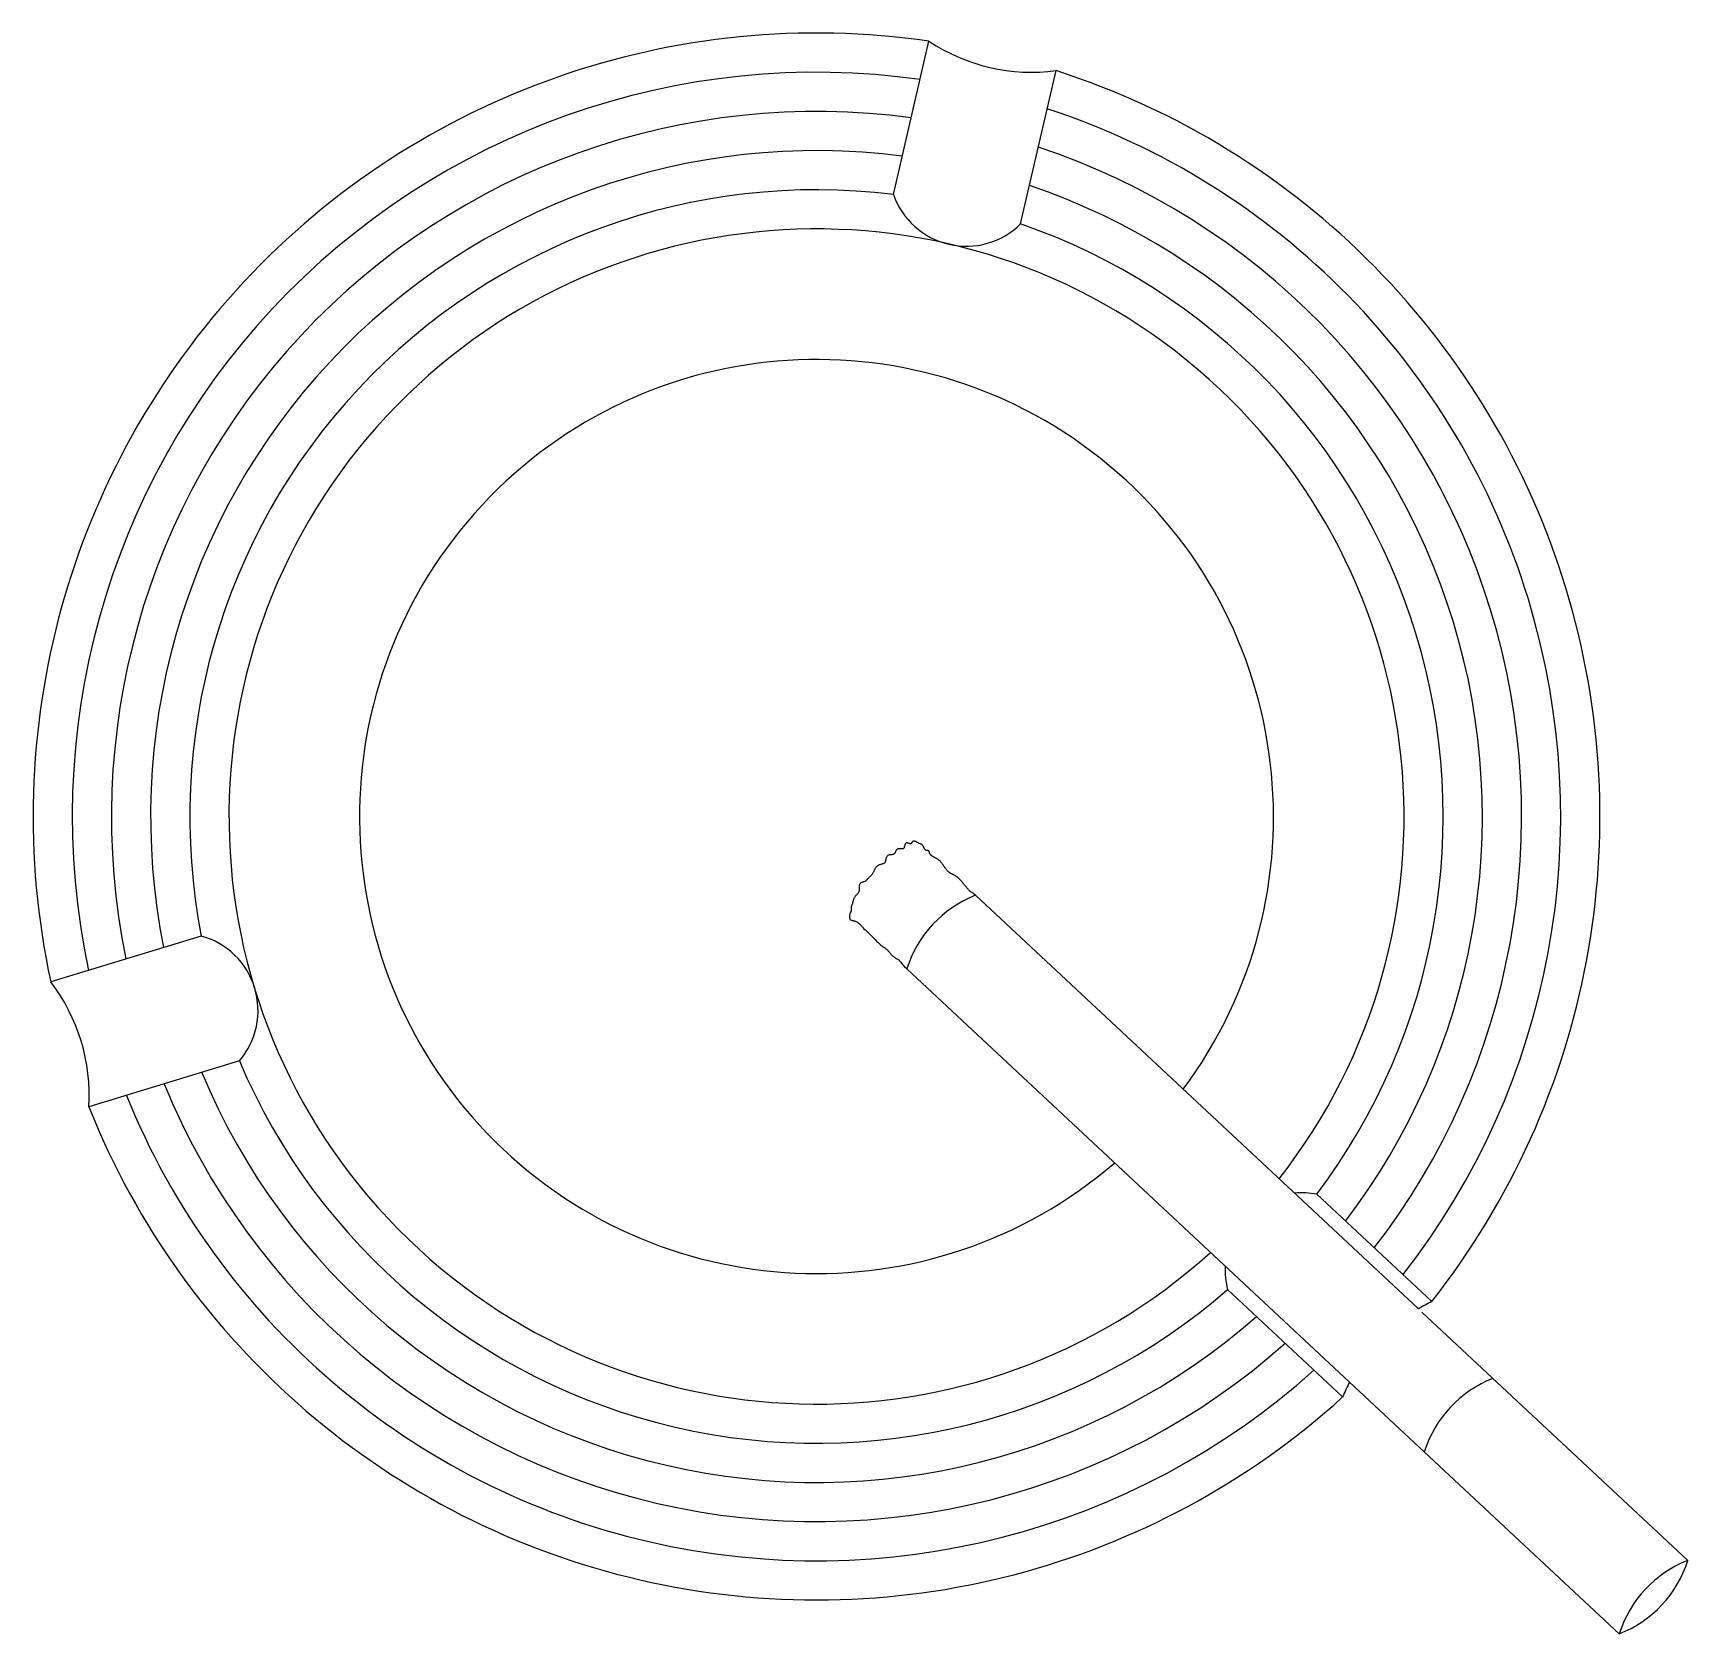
# Model space of a CAD drawing. Extents: x 3.708 to 3.834, y 6.047 to 6.17.
import ezdxf

# ---------------------------------------------------------------- set-up
doc = ezdxf.new("R2010")
doc.units = 0
doc.header["$MEASUREMENT"] = 0
doc.layers.add('ACES', color=2, linetype='CONTINUOUS')
doc.layers.add('ACES-I', color=1, linetype='CONTINUOUS')

msp = doc.modelspace()

# ---------------------------------------------------------------- linework, layer by layer
at = {"layer": 'ACES'}
for p, q in [((3.834345335765414, 6.052871778161885), (3.81397472443156, 6.071887824548513)), ((3.808432651359049, 6.066519861577145), (3.829087034178649, 6.047238913384297))]:
    msp.add_line(p, q, dxfattribs=at)
for centre, radius, start, end in [((3.767606923635578, 6.109838200269551), 0.06, 81.74990144085363, 192.1895177464556), ((3.784096238223795, 6.181089392414284), 0.01424908022069368, 236.4273462413742, 277.512072945935), ((3.767606923635578, 6.109838200269551), 0.06, 321.7499014408536, 72.18951774645566), ((3.697656923894206, 6.088492769521572), 0.01424908022069368, 356.4273462413742, 37.51207294593503), ((3.767606923635578, 6.109838200269551), 0.06, 201.749901440854, 312.1895177464556), ((3.825821229472607, 6.055558310087071), 0.008937440454409171, 291.4326419757821, 342.5067772115323)]:
    msp.add_arc(centre, radius, start, end, dxfattribs=at)
at = {"layer": 'ACES-I'}
for p, q in [((3.773499557460775, 6.157476858556792), (3.776216583097844, 6.169217268668641)), ((3.783242067504338, 6.155222197151818), (3.785959093141407, 6.166962607263667)), ((3.813709981240934, 6.072134963365851), (3.779784548225886, 6.10380448949482)), ((3.720485657475883, 6.100686633610587), (3.708959651249639, 6.097169441779097)), ((3.77452624663912, 6.098171624717233), (3.808432651359049, 6.066519861577145)), ((3.723404318444024, 6.091122041713749), (3.71187831221778, 6.087604849882259)), ((3.805916895001937, 6.08091570053811), (3.814725875591113, 6.07269248225775)), ((3.799093045926516, 6.073605770046248), (3.807902026515691, 6.065382551765888))]:
    msp.add_line(p, q, dxfattribs=at)
msp.add_lwpolyline([(3.779784548225884, 6.10380448949482), (3.779712756413673, 6.103863274370095), (3.779644202944639, 6.103916966242598), (3.779579159705032, 6.103966160326734), (3.779517898581104, 6.10401145183691), (3.779460691459104, 6.104053435987534), (3.779407810225282, 6.10409270799301), (3.779359526765889, 6.104129863067744), (3.779316112967174, 6.104165496426146), (3.779277672185447, 6.104200106135488), (3.779243633657253, 6.104233801674529), (3.779213258089195, 6.104266595374897), (3.779185806187878, 6.104298499568217), (3.779160538659904, 6.104329526586116), (3.779136716211879, 6.104359688760221), (3.779113599550405, 6.104388998422158), (3.779090449382086, 6.104417467903555), (3.779066655078957, 6.104445191152929), (3.779042120674773, 6.104472588586353), (3.779016878868721, 6.104500162236794), (3.778990962359986, 6.104528414137218), (3.778964403847754, 6.104557846320589), (3.778937236031212, 6.104588960819871), (3.778909491609545, 6.104622259668032), (3.778881203281939, 6.104658244898035), (3.778852304856222, 6.104697260717792), (3.778822334574781, 6.104739020035004), (3.778790731788645, 6.104783077932317), (3.778756935848844, 6.104828989492376), (3.778720386106406, 6.104876309797828), (3.778680521912359, 6.10492459393132), (3.778636782617734, 6.104973396975496), (3.778588607573558, 6.105022274013004), (3.778535758477889, 6.105070753561426), (3.778479286416891, 6.105118257878082), (3.778420564823761, 6.105164182655229), (3.77836096713169, 6.105207923585122), (3.778301866773872, 6.10524887636002), (3.778244637183502, 6.105286436672177), (3.778190651793773, 6.105320000213851), (3.778141284037877, 6.105348962677297), (3.778097509334888, 6.105373002543815), (3.778058711047381, 6.105392929450872), (3.778023874523808, 6.105409835824975), (3.777991985112624, 6.105424814092637), (3.777962028162281, 6.105438956680365), (3.777932989021233, 6.105453356014668), (3.777903853037933, 6.105469104522057), (3.777873605560835, 6.105487294629039), (3.777841460575492, 6.105508805328487), (3.777807546615866, 6.105533661878707), (3.777772220853016, 6.105561676104371), (3.777735840458004, 6.105592659830148), (3.777698762601891, 6.105626424880707), (3.777661344455739, 6.105662783080719), (3.777623943190608, 6.105701546254855), (3.77758691597756, 6.105742526227783), (3.777550571686185, 6.105785483084063), (3.777515025980189, 6.105829969947816), (3.777480346221808, 6.105875488203052), (3.777446599773278, 6.105921539233782), (3.777413853996832, 6.105967624424016), (3.777382176254709, 6.106013245157764), (3.777351633909142, 6.106057902819038), (3.777322294322366, 6.106101098791846), (3.77729417998536, 6.10614242476279), (3.77726713390406, 6.106181833628822), (3.777240954213142, 6.106219368589486), (3.777215439047287, 6.106255072844326), (3.777190386541172, 6.106288989592883), (3.777165594829473, 6.106321162034702), (3.77714086204687, 6.106351633369324), (3.777115986328042, 6.106380446796295), (3.77709078190767, 6.106407662762007), (3.777065127420456, 6.106433410700267), (3.77703891760111, 6.10645783729173), (3.77701204718434, 6.106481089217056), (3.776984410904853, 6.106503313156901), (3.776955903497359, 6.106524655791923), (3.776926419696564, 6.106545263802778), (3.776895854237176, 6.106565283870124), (3.776864169430969, 6.106584839936613), (3.776831597897972, 6.10660396499288), (3.776798439835278, 6.106622669291553), (3.77676499543998, 6.10664096308526), (3.776731564909173, 6.106658856626633), (3.776698448439952, 6.106676360168298), (3.776665946229407, 6.106693483962887), (3.776634358474635, 6.106710238263025), (3.776603921821162, 6.106726660370257), (3.77657461870825, 6.106742895781771), (3.776546368023596, 6.106759117043668), (3.776519088654897, 6.106775496702051), (3.776492699489848, 6.10679220730302), (3.776467119416145, 6.106809421392677), (3.776442267321487, 6.106827311517125), (3.776418062093566, 6.106846050222464), (3.776394486460151, 6.106865774666927), (3.776371778509279, 6.10688648045728), (3.77635024016906, 6.106908127812413), (3.7763301733676, 6.106930676951222), (3.776311880033008, 6.106954088092603), (3.776295662093394, 6.106978321455448), (3.776281821476863, 6.107003337258652), (3.776270660111526, 6.107029095721111), (3.776262266293688, 6.107055457933143), (3.776255873792451, 6.107081888470772), (3.776250502745115, 6.107107752781443), (3.776245173288979, 6.107132416312608), (3.776238905561345, 6.107155244511714), (3.776230719699512, 6.107175602826206), (3.77621963584078, 6.107192856703533), (3.776204674122449, 6.107206371591146), (3.776185174389135, 6.107215803530045), (3.776161755314712, 6.107221970935457), (3.776135355280371, 6.107225982816166), (3.776106912667301, 6.107228948180951), (3.776077365856693, 6.107231976038594), (3.776047653229738, 6.107236175397877), (3.776018713167623, 6.107242655267583), (3.775991484051541, 6.107252524656491), (3.775966692383103, 6.107266622357656), (3.775944217145607, 6.107284706301212), (3.775923725442773, 6.107306264201564), (3.775904884378322, 6.107330783773119), (3.775887361055974, 6.107357752730282), (3.77587082257945, 6.10738665878746), (3.77585493605247, 6.107416989659058), (3.775839368578752, 6.10744823305948), (3.775823790996453, 6.107479889354934), (3.775807889081452, 6.107511509518826), (3.775791352344065, 6.107542657176359), (3.775773870294608, 6.107572895952742), (3.775755132443395, 6.107601789473176), (3.775734828300741, 6.107628901362871), (3.775712647376961, 6.107653795247029), (3.77568827918237, 6.107676034750857), (3.775661540873406, 6.107695354828295), (3.77563276019099, 6.107712175748212), (3.775602392522171, 6.107727089108212), (3.775570893253993, 6.107740686505899), (3.775538717773503, 6.107753559538877), (3.775506321467745, 6.10776629980475), (3.775474159723767, 6.107779498901122), (3.775442687928613, 6.107793748425596), (3.775412230088335, 6.10780945599611), (3.775382584685008, 6.107826293311935), (3.775353418819714, 6.107843748092677), (3.775324399593533, 6.107861308057943), (3.775295194107545, 6.107878460927336), (3.775265469462831, 6.107894694420462), (3.775234892760472, 6.107909496256927), (3.775203131101547, 6.107922354156337), (3.775170033886456, 6.107932795455783), (3.775136179712854, 6.107940505962308), (3.775102329477716, 6.107945211100441), (3.775069244078017, 6.107946636294711), (3.77503768441073, 6.107944506969647), (3.77500841137283, 6.10793854854978), (3.77498218586129, 6.107928486459635), (3.774959768773083, 6.107914046123744), (3.774941615009101, 6.107895230548292), (3.774926955485892, 6.107873153066084), (3.774914715123922, 6.107849204591583), (3.774903818843655, 6.107824776039251), (3.774893191565558, 6.10780125832355), (3.774881758210094, 6.107780042358942), (3.77486844369773, 6.107762519059889), (3.77485217294893, 6.107750079340853), (3.774832168560575, 6.107743715195546), (3.774808843835208, 6.107742822934679), (3.774782909751785, 6.107746399948208), (3.774755077289265, 6.107753443626096), (3.774726057426604, 6.107762951358301), (3.774696561142759, 6.107773920534783), (3.774667299416691, 6.107785348545501), (3.774638983227355, 6.107796232780415), (3.774612194138643, 6.107805691440784), (3.774586996054192, 6.107813325973065), (3.774563323462571, 6.10781885863501), (3.774541110852349, 6.107822011684377), (3.774520292712098, 6.107822507378919), (3.774500803530388, 6.107820067976393), (3.774482577795787, 6.107814415734553), (3.774465549996868, 6.107805272911155), (3.774449651731428, 6.107792445152036), (3.77443480303418, 6.107776071655371), (3.774420921049068, 6.107756375007417), (3.774407922920033, 6.107733577794431), (3.774395725791019, 6.107707902602672), (3.774384246805965, 6.107679572018395), (3.774373403108817, 6.107648808627859), (3.774363111843516, 6.107615835017321), (3.774353218244657, 6.107581021592972), (3.77434327990945, 6.10754533004073), (3.774332782525758, 6.107509869866453), (3.774321211781444, 6.107475750575993), (3.774308053364369, 6.107444081675206), (3.774292792962399, 6.107415972669946), (3.774274916263394, 6.107392533066065), (3.774253908955219, 6.107374872369418), (3.774229416377229, 6.107363708976473), (3.774201722474769, 6.107358196846152), (3.774171270844676, 6.107357098827988), (3.774138505083783, 6.107359177771514), (3.77410386878893, 6.107363196526263), (3.774067805556953, 6.10736791794177), (3.774030758984689, 6.107372104867569), (3.773993172668975, 6.107374520153193), (3.773955500241096, 6.107374119009608), (3.773918235470134, 6.107370626093513), (3.773881882159619, 6.107363958423037), (3.77384694411308, 6.10735403301631), (3.773813925134049, 6.107340766891461), (3.773783329026055, 6.107324077066621), (3.773755659592629, 6.107303880559919), (3.7737314206373, 6.107280094389486), (3.773710880720911, 6.107252798688249), (3.773693367433549, 6.107222726048328), (3.773677973122612, 6.107190772176641), (3.773663790135501, 6.107157832780105), (3.773649910819614, 6.107124803565639), (3.773635427522352, 6.107092580240161), (3.773619432591113, 6.107062058510586), (3.773601018373295, 6.107034134083834), (3.773579483994411, 6.107009517709186), (3.77355495569242, 6.106988180305373), (3.773527766483391, 6.106969907833489), (3.773498249383398, 6.106954486254628), (3.773466737408508, 6.106941701529885), (3.773433563574796, 6.106931339620355), (3.773399060898329, 6.106923186487133), (3.77336356239518, 6.106917028091311), (3.773327397076418, 6.106912525026218), (3.773290877933106, 6.106908836414119), (3.773254313951304, 6.106904996009509), (3.773218014117074, 6.106900037566884), (3.773182287416477, 6.106892994840742), (3.773147442835575, 6.106882901585579), (3.773113789360429, 6.106868791555893), (3.773081635977099, 6.106849698506179), (3.773051276957548, 6.106824960414407), (3.773022947717349, 6.106795132152449), (3.772996868957969, 6.106761072815645), (3.772973261380883, 6.10672364149934), (3.77295234568756, 6.106683697298874), (3.772934342579474, 6.106642099309593), (3.772919472758096, 6.106599706626839), (3.772907956924897, 6.106557378345955), (3.772899739171422, 6.10651588480758), (3.772893657149508, 6.106475641333544), (3.772888271901064, 6.106436974490977), (3.772882144468001, 6.106400210847004), (3.772873835892228, 6.106365676968752), (3.772861907215654, 6.10633369942335), (3.772844919480191, 6.106304604777924), (3.772821433727747, 6.106278719599603), (3.772790467369664, 6.106256210712643), (3.772752863295015, 6.106236605969828), (3.772709920762303, 6.106219273481073), (3.772662939030032, 6.10620358135629), (3.772613217356707, 6.106188897705395), (3.77256205500083, 6.106174590638301), (3.772510751220908, 6.106160028264922), (3.772460605275444, 6.106144578695173), (3.772412713398468, 6.106127686596853), (3.772367359726119, 6.106109102869305), (3.772324625370064, 6.106088654969758), (3.772284591441969, 6.106066170355443), (3.772247339053501, 6.106041476483587), (3.772212949316326, 6.10601440081142), (3.77218150334211, 6.105984770796171), (3.772153082242518, 6.105952413895069), (3.772127663308334, 6.105917262549908), (3.772104808546803, 6.10587966914074), (3.772083976144287, 6.105840091032182), (3.772064624287148, 6.105798985588848), (3.772046211161747, 6.105756810175358), (3.772028194954447, 6.105714022156326), (3.772010033851608, 6.10567107889637), (3.771991186039596, 6.105628437760106), (3.771971183039965, 6.10558648765573), (3.771949849715075, 6.105545343665766), (3.771927084262477, 6.105505052416319), (3.771902784879725, 6.10546566053349), (3.771876849764375, 6.105427214643385), (3.771849177113978, 6.105389761372106), (3.771819665126088, 6.105353347345757), (3.77178821199826, 6.105318019190442), (3.771754850506688, 6.105283794729103), (3.771720151742131, 6.105250576572035), (3.771684821373989, 6.105218238526371), (3.771649565071663, 6.105186654399242), (3.771615088504552, 6.105155697997784), (3.771582097342056, 6.105125243129129), (3.771551297253576, 6.105095163600406), (3.771523393908511, 6.105065333218754), (3.771498789308752, 6.105035715609868), (3.771476670786153, 6.105006633673711), (3.771455922005057, 6.104978500128812), (3.771435426629807, 6.104951727693698), (3.771414068324749, 6.104926729086897), (3.771390730754226, 6.104903917026939), (3.771364297582582, 6.104883704232352), (3.77133365247416, 6.104866503421661), (3.77129808026563, 6.104852473852889), (3.771258470482958, 6.104840760942019), (3.771216113824436, 6.104830256644528), (3.771172300988356, 6.104819852915889), (3.77112832267301, 6.10480844171158), (3.771085469576688, 6.104794914987076), (3.771045032397685, 6.104778164697853), (3.771008301834289, 6.104757082799386), (3.770976308886217, 6.104730827884805), (3.770949045758868, 6.104699625097846), (3.770926244959068, 6.104663966219902), (3.770907638993638, 6.104624343032361), (3.770892960369405, 6.104581247316617), (3.770881941593189, 6.104535170854059), (3.770874315171815, 6.104486605426078), (3.770869813612107, 6.104436042814064), (3.770867989699054, 6.104383981187732), (3.770867677330307, 6.104330944270083), (3.770867530681684, 6.104277462172445), (3.770866203929001, 6.104224065006141), (3.770862351248077, 6.104171282882497), (3.770854626814727, 6.10411964591284), (3.770841684804771, 6.104069684208494), (3.770822179394024, 6.104021927880785), (3.770795280365969, 6.103976724276682), (3.770762219934752, 6.103933689685735), (3.770724745922182, 6.103892257633134), (3.77068460615007, 6.10385186164407), (3.770643548440227, 6.103811935243739), (3.770603320614463, 6.103771911957328), (3.770565670494587, 6.103731225310034), (3.770532345902411, 6.103689308827046), (3.770504623635944, 6.103645696832788), (3.770481896397989, 6.10360032684862), (3.770463085867553, 6.103553237195131), (3.770447113723638, 6.10350446619291), (3.770432901645248, 6.103454052162547), (3.770419371311389, 6.103402033424635), (3.770405444401062, 6.10334844829976), (3.770390042593274, 6.103293335108513), (3.770372425418681, 6.103236860586972), (3.77035320381456, 6.103179705133167), (3.770333326569844, 6.103122677560612), (3.770313742473461, 6.103066586682823), (3.770295400314344, 6.103012241313317), (3.770279248881423, 6.102960450265608), (3.770266236963629, 6.102912022353214), (3.770257313349892, 6.102867766389649), (3.77025307634382, 6.102828245461897), (3.770252722307722, 6.102793039750801), (3.770255097118583, 6.102761483710673), (3.770259046653387, 6.102732911795822), (3.770263416789119, 6.10270665846056), (3.770267053402764, 6.102682058159198), (3.770268802371307, 6.102658445346046), (3.770267509571733, 6.102635154475415), (3.770262333735759, 6.10261152650747), (3.770253685014035, 6.102586928425795), (3.770242286411941, 6.102560733719824), (3.770228860934862, 6.102532315878997), (3.770214131588179, 6.10250104839275), (3.770198821377273, 6.10246630475052), (3.770183653307527, 6.102427458441744), (3.770169350384323, 6.10238388295586), (3.770156622322842, 6.102335335365191), (3.770146125677456, 6.102283107073609), (3.770138503712338, 6.102228873067871), (3.770134399691658, 6.102174308334734), (3.770134456879588, 6.102121087860954), (3.770139318540301, 6.102070886633292), (3.770149627937967, 6.102025379638502), (3.770166028336758, 6.101986241863344), (3.77018890830959, 6.101954667902729), (3.770217637664363, 6.10192993078419), (3.770251331517723, 6.101910823143415), (3.77028910498631, 6.101896137616092), (3.770330073186773, 6.101884666837908), (3.770373351235754, 6.101875203444551), (3.770418054249897, 6.101866540071708), (3.770463297345847, 6.101857469355067), (3.770508375340555, 6.10184689859708), (3.770553301852202, 6.10183419376725), (3.770598270199274, 6.101818835501844), (3.770643473700257, 6.101800304437129), (3.770689105673639, 6.101778081209371), (3.770735359437906, 6.101751646454837), (3.770782428311545, 6.101720480809794), (3.770830505613043, 6.10168406491051), (3.770879585046083, 6.101642219046632), (3.770928861855138, 6.101596122121336), (3.770977331669878, 6.101547292691181), (3.771023990119972, 6.101497249312723), (3.771067832835091, 6.10144751054252), (3.771107855444903, 6.10139959493713), (3.771143053579078, 6.101355021053112), (3.771172422867287, 6.101315307447022), (3.771195300026186, 6.101281646200182), (3.771212386120381, 6.101253923492971), (3.771224723301466, 6.101231699030534), (3.771233353721035, 6.101214532518012), (3.771239319530681, 6.10120198366055), (3.771243662881997, 6.101193612163291), (3.771247425926578, 6.101188977731379), (3.771251650816017, 6.101187640069956), (3.771257558633257, 6.101188693295878), (3.771267086186645, 6.101189369172851), (3.771282349215876, 6.101186433876289), (3.771305463460648, 6.101176653581609), (3.771338544660657, 6.101156794464229), (3.771383708555597, 6.101123622699563), (3.771443070885166, 6.101073904463028), (3.771518747389061, 6.101004405930043), (3.771611823284699, 6.100913323278348), (3.771719261700389, 6.100804572695004), (3.771836995242162, 6.100683500369392), (3.771960956516049, 6.100555452490901), (3.77208707812808, 6.100425775248913), (3.772211292684287, 6.100299814832813), (3.772329532790702, 6.100182917431988), (3.772437731053354, 6.100080429235821), (3.772532748511288, 6.099996321386194), (3.772615159935606, 6.09992906483497), (3.772686468530419, 6.099875755486505), (3.772748177499843, 6.09983348924516), (3.772801790047993, 6.099799362015292), (3.77284880937898, 6.09977046970126), (3.77289073869692, 6.099743908207422), (3.772929081205927, 6.099716773438137), (3.772965205165112, 6.099686682654344), (3.772999939053578, 6.099653338543311), (3.773033976405427, 6.099616965148888), (3.773068010754761, 6.099577786514923), (3.773102735635677, 6.099536026685268), (3.77313884458228, 6.09949190970377), (3.77317703112867, 6.099445659614279), (3.773217988808947, 6.099397500460645), (3.773262190012946, 6.099347773966135), (3.773309222553432, 6.099297292571694), (3.773358453098904, 6.099246986397681), (3.77340924831786, 6.099197785564457), (3.773460974878799, 6.099150620192386), (3.773512999450219, 6.099106420401828), (3.773564688700619, 6.099066116313144), (3.773615409298497, 6.099030638046695), (3.773664655085045, 6.099000437932377), (3.773712428592224, 6.098974057138217), (3.77375885952469, 6.09894955904178), (3.773804077587098, 6.098925007020627), (3.773848212484102, 6.09889846445232), (3.773891393920358, 6.098867994714423), (3.77393375160052, 6.098831661184497), (3.773975415229244, 6.098787527240106), (3.774016957760545, 6.098734145279602), (3.77406072514589, 6.09867202378451), (3.774109506586103, 6.098602160257145), (3.774166091282011, 6.098525552199821), (3.774233268434441, 6.098443197114853), (3.774313827244217, 6.098356092504556), (3.774410556912169, 6.098265235871246), (3.774526246639121, 6.098171624717237)], dxfattribs=at)
for centre, radius, start, end in [((3.767606923635578, 6.109838200269551), 0.057, 82.00212308915641, 191.9372960981528), ((3.767606923635578, 6.109838200269551), 0.05399999999999999, 82.28248429892571, 191.6569348883836), ((3.767606923635578, 6.109838200269551), 0.057, 322.0021230891564, 71.93729609815314), ((3.767606923635578, 6.109838200269551), 0.05099999999999999, 82.59598053976032, 191.3434386475493), ((3.767606923635578, 6.109838200269551), 0.05399999999999999, 322.2824842989259, 71.65693488838339), ((3.767606923635578, 6.109838200269551), 0.04799999999999999, 82.94763687147645, 190.9917823158314), ((3.779083552974777, 6.159429316858805), 0.00591549654053981, 199.2723096903557, 314.6671094969536), ((3.767606923635578, 6.109838200269551), 0.05099999999999999, 322.5959805397601, 71.3434386475496), ((3.767606923635578, 6.109838200269551), 0.04499999999999998, 321.9405927110257, 312.1172685102648), ((3.767606923635578, 6.109838200269551), 0.04799999999999999, 322.9476368714783, 70.99178231583032), ((3.767606923635578, 6.109838200269551), 0.03499999999999998, 323.3661085777556, 310.7259617892295), ((3.783050352931926, 6.095485092792048), 0.008937440454409171, 111.432641975782, 162.5067772115221), ((3.71892144219765, 6.094981694532487), 0.00591549654053981, 319.2723096903557, 74.66710949695356), ((3.767606923635578, 6.109838200269551), 0.04799999999999999, 202.9476368714789, 310.991782315831), ((3.767606923635578, 6.109838200269551), 0.05099999999999999, 202.5959805397601, 311.3434386475491), ((3.767606923635578, 6.109838200269551), 0.05399999999999999, 202.2824842989259, 311.6569348883834), ((3.767606923635578, 6.109838200269551), 0.057, 202.0021230891565, 311.9372960981529), ((3.804815775734309, 6.075103589417362), 0.00591549654053981, 79.27230969035568, 95.73428207946614), ((3.804815775734309, 6.075103589417362), 0.00591549654053981, 177.0220264941328, 194.6671094969536), ((3.821067608788736, 6.059932438872797), 0.01424908022069368, 116.4273462413742, 121.0882734826479), ((3.821067608788736, 6.059932438872797), 0.01424908022069368, 152.4640471686169, 157.512072945935), ((3.822682120486521, 6.058488680762442), 0.008937440454409171, 111.432641975782, 162.5067772115221), ((3.837611140471455, 6.044552381459111), 0.008937440454409171, 111.432641975782, 162.5067772115221)]:
    msp.add_arc(centre, radius, start, end, dxfattribs=at)

doc.saveas('drawing.dxf')
